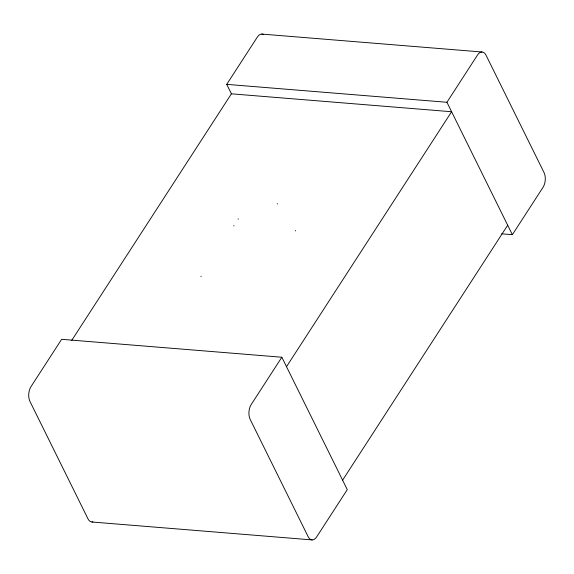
<?xml version="1.0" encoding="UTF-8"?>
<svg xmlns="http://www.w3.org/2000/svg" width="574" height="574" viewBox="0 0 574 574"><rect width="100%" height="100%" fill="white"/><g stroke="black" fill="none" stroke-linecap="round" stroke-linejoin="round"><path stroke-width="0.86" d="M286.512 366.693L451.602 111.736L231.401 93.82L226.723 84.364L257.389 37.016A10.526 5.977 -85.3 0 1 262.282 34.124M71.664 340.497L231.401 93.82M281.834 357.229L251.175 404.584A10.526 5.977 -85.3 0 0 250.199 419.429L308.159 536.704A10.526 5.977 -85.3 0 0 316.611 536.984L347.277 489.636L281.834 357.229L61.633 339.313L30.974 386.661A10.526 5.977 -85.3 0 0 29.999 401.513L87.958 518.788A10.526 5.977 -85.3 0 0 92.931 521.902M512.367 234.687L446.924 102.28L477.582 54.932A10.526 5.977 -85.3 0 1 486.042 55.212L544.001 172.487A10.526 5.977 -85.3 0 1 543.026 187.339L512.367 234.687L501.669 233.812M342.599 480.18L507.689 225.23M261.816 34.081L482.017 51.997M226.723 84.364L446.924 102.28M91.983 522.003L312.184 539.919M295.38 230.554L295.567 230.935M277.271 203.591L277.457 203.971M238.138 218.845L238.325 219.225M233.805 225.546L233.991 225.919M200.936 276.302L201.122 276.682M262.741 34.239A10.526 5.977 -85.3 0 1 263.631 34.655"/></g></svg>
